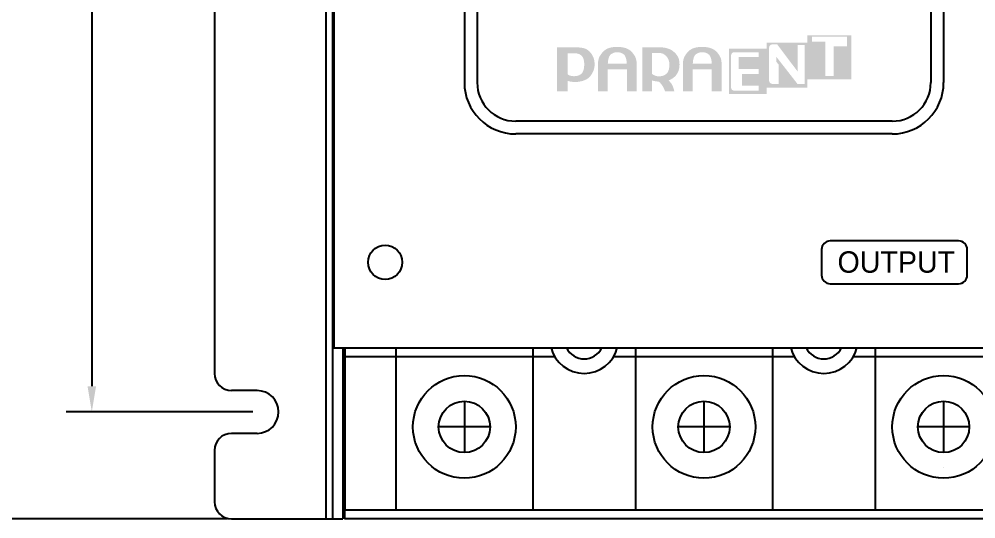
# Model space of a CAD drawing. Header units: millimetres. Extents: x 509 to 2635, y 363 to 1089.
# Drawn here: x 601.6 to 713.4, y 585.9 to 644.4 of the extents above; entities that cross this region are included whole.
import ezdxf

# ---------------------------------------------------------------- set-up
doc = ezdxf.new("R2010")
doc.units = ezdxf.units.MM
doc.dimstyles.new('ISO-25', dxfattribs={"dimtxt": 4.5, "dimasz": 3, "dimexe": 3, "dimexo": 0.5, "dimtad": 1, "dimtxsty": 'Standard', "dimcen": 2.5, "dimclrd": 6, "dimclre": 6, "dimclrt": 1, "dimadec": 0, "dimazin": 0, "dimtfac": 1, "dimtmove": 0, "dimatfit": 3, "dimfxl": 3, "dimarcsym": 0})

# ---------------------------------------------------------------- blocks, each defined once
blk = doc.blocks.new('*D2')
at = {"color": 6, "lineweight": -2, "transparency": 16777216}
for p, q in [((628.91, 798.44), (607.08, 798.44)), ((610.08, 795.44), (610.08, 601.44)), ((628.91, 598.44), (607.08, 598.44))]:
    blk.add_line(p, q, dxfattribs=at)
at = {"color": 6, "transparency": 16777216}
for points in [[(609.58, 795.44), (610.58, 795.44), (610.08, 798.44)], [(609.58, 601.44), (610.58, 601.44), (610.08, 598.44)]]:
    blk.add_solid(points, dxfattribs=at)
at = {"layer": 'Defpoints', "color": 0, "transparency": 16777216}
for p in [(629.41, 798.44), (610.08, 598.44), (629.41, 598.44)]:
    blk.add_point(p, dxfattribs=at)
at = {"color": 1, "transparency": 16777216, "insert": (607.21, 698.44), "char_height": 4.5, "attachment_point": 5, "rotation": 90}
blk.add_mtext('200', dxfattribs=at)
blk = doc.blocks.new('*D17')
at = {"color": 6, "lineweight": -2, "transparency": 16777216}
for p, q in [((625.91, 810.94), (592.05, 810.94)), ((595.05, 807.94), (595.05, 588.94)), ((625.91, 585.94), (592.05, 585.94))]:
    blk.add_line(p, q, dxfattribs=at)
at = {"color": 6, "transparency": 16777216}
for points in [[(594.55, 807.94), (595.55, 807.94), (595.05, 810.94)], [(594.55, 588.94), (595.55, 588.94), (595.05, 585.94)]]:
    blk.add_solid(points, dxfattribs=at)
at = {"layer": 'Defpoints', "color": 0, "transparency": 16777216}
for p in [(626.41, 810.94), (595.05, 585.94), (626.41, 585.94)]:
    blk.add_point(p, dxfattribs=at)
at = {"color": 1, "transparency": 16777216, "insert": (592.17, 698.44), "char_height": 4.5, "attachment_point": 5, "rotation": 90}
blk.add_mtext('225', dxfattribs=at)

msp = doc.modelspace()

# ---------------------------------------------------------------- hatches: boundary and pattern name
h = msp.add_hatch(color=256)
edge = h.paths.add_edge_path()
edge.add_spline(control_points=[(698.328, 641.184), (698.328, 641.184), (696.749, 641.184), (696.749, 641.184), (696.749, 641.184), (696.742, 637.699), (696.742, 637.699), (696.742, 637.699), (695.797, 637.699), (695.797, 637.699), (695.797, 637.699), (695.788, 641.713), (695.788, 641.713), (695.788, 641.713), (694.219, 641.722), (694.219, 641.722), (694.219, 641.722), (694.219, 642.294), (694.219, 642.294), (694.219, 642.294), (698.328, 642.294), (698.328, 642.294), (698.328, 642.294), (698.328, 641.184), (698.328, 641.184)], knot_values=[0, 0, 0, 0, 1, 1, 1, 2, 2, 2, 3, 3, 3, 4, 4, 4, 5, 5, 5, 6, 6, 6, 7, 7, 7, 8, 8, 8, 8], degree=3, periodic=0)
edge = h.paths.add_edge_path()
edge.add_spline(control_points=[(693.352, 636.797), (693.352, 636.797), (692.528, 636.789), (692.528, 636.789), (692.528, 636.789), (690.04, 639.983), (690.04, 639.983), (690.04, 639.983), (690.038, 639.397), (690.038, 639.397), (690.038, 639.397), (690.334, 639.034), (690.334, 639.034), (690.334, 639.034), (690.343, 636.797), (690.343, 636.797), (690.343, 636.797), (689.576, 636.797), (689.576, 636.797), (689.378, 636.797), (689.216, 636.959), (689.216, 637.158), (689.216, 637.158), (689.216, 641.053), (689.216, 641.053), (689.216, 641.251), (689.378, 641.413), (689.576, 641.413), (689.576, 641.413), (690.152, 641.413), (690.152, 641.413), (690.152, 641.413), (692.543, 638.24), (692.543, 638.24), (692.543, 638.24), (692.537, 641.34), (692.537, 641.34), (692.537, 641.34), (693.352, 641.34), (693.352, 641.34), (693.352, 641.34), (693.352, 636.797), (693.352, 636.797)], knot_values=[0, 0, 0, 0, 1, 1, 1, 2, 2, 2, 3, 3, 3, 4, 4, 4, 5, 5, 5, 6, 6, 6, 7, 7, 7, 8, 8, 8, 9, 9, 9, 10, 10, 10, 11, 11, 11, 12, 12, 12, 13, 13, 13, 14, 14, 14, 14], degree=3, periodic=0)
edge = h.paths.add_edge_path()
edge.add_spline(control_points=[(687.984, 639.929), (687.984, 639.929), (685.675, 639.929), (685.675, 639.929), (685.675, 639.89), (685.675, 638.565), (685.675, 638.526), (685.675, 638.526), (687.984, 638.526), (687.984, 638.526), (687.984, 638.526), (687.984, 637.962), (687.984, 637.962), (687.984, 637.962), (686.058, 637.962), (686.058, 637.962), (686.058, 637.921), (686.058, 636.571), (686.058, 636.571), (686.091, 636.571), (687.984, 636.571), (687.984, 636.571), (687.984, 636.571), (687.984, 636), (687.984, 636), (687.984, 636), (685.131, 636), (685.131, 636), (684.933, 636), (684.771, 636.162), (684.771, 636.36), (684.771, 636.36), (684.771, 640.133), (684.771, 640.133), (684.771, 640.331), (684.933, 640.493), (685.131, 640.493), (685.131, 640.493), (687.984, 640.493), (687.984, 640.493), (687.984, 640.493), (687.984, 639.929), (687.984, 639.929)], knot_values=[0, 0, 0, 0, 1, 1, 1, 2, 2, 2, 3, 3, 3, 4, 4, 4, 5, 5, 5, 6, 6, 6, 7, 7, 7, 8, 8, 8, 9, 9, 9, 10, 10, 10, 11, 11, 11, 12, 12, 12, 13, 13, 13, 14, 14, 14, 14], degree=3, periodic=0)
edge = h.paths.add_edge_path(flags=16)
edge.add_spline(control_points=[(693.683, 642.486), (693.683, 642.486), (693.683, 641.614), (693.683, 641.614), (693.683, 641.614), (688.913, 641.614), (688.913, 641.614), (688.913, 641.614), (688.913, 640.902), (688.913, 640.902), (688.913, 640.902), (684.537, 640.902), (684.537, 640.902), (684.537, 640.902), (684.537, 635.624), (684.537, 635.624), (684.537, 635.624), (688.913, 635.624), (688.913, 635.624), (688.913, 635.624), (688.913, 636.336), (688.913, 636.336), (688.913, 636.336), (693.683, 636.336), (693.683, 636.336), (693.683, 636.336), (693.683, 637.342), (693.683, 637.342), (693.683, 637.342), (698.817, 637.342), (698.817, 637.342), (698.817, 637.342), (698.817, 642.486), (698.817, 642.486), (698.817, 642.486), (693.683, 642.486), (693.683, 642.486)], knot_values=[0, 0, 0, 0, 1, 1, 1, 2, 2, 2, 3, 3, 3, 4, 4, 4, 5, 5, 5, 6, 6, 6, 7, 7, 7, 8, 8, 8, 9, 9, 9, 10, 10, 10, 11, 11, 11, 12, 12, 12, 12], degree=3, periodic=0)
h = msp.add_hatch(color=256)
edge = h.paths.add_edge_path()
edge.add_spline(control_points=[(667.353, 638.053), (667.16, 637.837), (666.875, 637.691), (666.434, 637.691), (666.331, 637.691), (666.182, 637.703), (665.994, 637.745), (665.806, 637.786), (665.706, 637.885), (665.659, 637.932), (665.659, 638.002), (665.659, 640.237), (665.659, 640.369), (665.782, 640.369), (666.485, 640.369), (666.485, 640.369), (666.889, 640.369), (667.156, 640.257), (667.35, 640.036), (667.553, 639.806), (667.615, 639.421), (667.615, 639.084), (667.615, 638.742), (667.551, 638.276), (667.353, 638.053)], knot_values=[0, 0, 0, 0, 1, 1, 1, 2, 2, 2, 3, 3, 3, 4, 4, 4, 5, 5, 5, 6, 6, 6, 7, 7, 7, 8, 8, 8, 8], degree=3, periodic=0)
edge = h.paths.add_edge_path(flags=16)
edge.add_spline(control_points=[(666.522, 641.064), (666.522, 641.064), (664.629, 641.064), (664.629, 641.064), (664.629, 641.064), (664.449, 641.064), (664.449, 641.064), (664.449, 641.064), (664.449, 635.908), (664.449, 635.908), (664.449, 635.908), (665.659, 635.908), (665.659, 635.908), (665.659, 635.908), (665.659, 636.984), (665.659, 637.154), (665.777, 637.114), (665.935, 637.031), (666.484, 637.015), (667.065, 636.997), (667.911, 637.188), (668.281, 637.64), (668.642, 638.082), (668.825, 638.565), (668.825, 639.077), (668.825, 639.68), (668.619, 640.191), (668.213, 640.597), (667.807, 641.003), (667.238, 641.064), (666.522, 641.064)], knot_values=[0, 0, 0, 0, 1, 1, 1, 2, 2, 2, 3, 3, 3, 4, 4, 4, 5, 5, 5, 6, 6, 6, 7, 7, 7, 8, 8, 8, 9, 9, 9, 10, 10, 10, 10], degree=3, periodic=0)
h = msp.add_hatch(color=256)
edge = h.paths.add_edge_path()
edge.add_spline(control_points=[(672.59, 639.143), (672.455, 639.143), (670.379, 639.143), (670.368, 639.143), (670.368, 639.143), (670.368, 639.164), (670.368, 639.164), (670.368, 639.449), (670.449, 639.944), (670.625, 640.145), (670.785, 640.328), (671.081, 640.493), (671.462, 640.493), (671.842, 640.493), (672.107, 640.372), (672.298, 640.181), (672.487, 639.992), (672.59, 639.449), (672.59, 639.164), (672.59, 639.164), (672.59, 639.15), (672.59, 639.143)], knot_values=[0, 0, 0, 0, 1, 1, 1, 2, 2, 2, 3, 3, 3, 4, 4, 4, 5, 5, 5, 6, 6, 6, 7, 7, 7, 7], degree=3, periodic=0)
edge = h.paths.add_edge_path(flags=16)
edge.add_spline(control_points=[(671.462, 641.116), (670.635, 641.116), (670.109, 640.904), (669.754, 640.485), (669.407, 640.076), (669.231, 639.728), (669.231, 639.236), (669.231, 639.236), (669.231, 635.908), (669.231, 635.908), (669.231, 635.908), (670.368, 635.908), (670.368, 635.908), (670.368, 635.908), (670.368, 637.468), (670.368, 638.484), (670.379, 638.484), (672.455, 638.484), (672.59, 638.484), (672.59, 638.348), (672.59, 635.908), (672.59, 635.908), (672.59, 635.908), (673.728, 635.908), (673.728, 635.908), (673.728, 635.908), (673.728, 639.236), (673.728, 639.236), (673.728, 639.727), (673.552, 640.076), (673.205, 640.486), (672.85, 640.904), (672.287, 641.116), (671.462, 641.116)], knot_values=[0, 0, 0, 0, 1, 1, 1, 2, 2, 2, 3, 3, 3, 4, 4, 4, 5, 5, 5, 6, 6, 6, 7, 7, 7, 8, 8, 8, 9, 9, 9, 10, 10, 10, 11, 11, 11, 11], degree=3, periodic=0)
h = msp.add_hatch(color=256)
edge = h.paths.add_edge_path()
edge.add_spline(control_points=[(677.257, 638.004), (677.02, 637.786), (676.733, 637.676), (676.333, 637.676), (676.222, 637.676), (676.08, 637.693), (675.946, 637.739), (675.822, 637.782), (675.577, 637.912), (675.543, 637.946), (675.543, 638.02), (675.543, 640.273), (675.543, 640.405), (675.666, 640.405), (676.441, 640.405), (676.441, 640.405), (676.799, 640.405), (677.01, 640.221), (677.235, 639.989), (677.461, 639.757), (677.571, 639.379), (677.571, 639.058), (677.571, 638.712), (677.493, 638.222), (677.257, 638.004)], knot_values=[0, 0, 0, 0, 1, 1, 1, 2, 2, 2, 3, 3, 3, 4, 4, 4, 5, 5, 5, 6, 6, 6, 7, 7, 7, 8, 8, 8, 8], degree=3, periodic=0)
edge = h.paths.add_edge_path(flags=16)
edge.add_spline(control_points=[(676.478, 641.064), (676.478, 641.064), (674.585, 641.064), (674.585, 641.064), (674.585, 641.064), (674.405, 641.064), (674.405, 641.064), (674.405, 641.064), (674.405, 635.908), (674.405, 635.908), (674.405, 635.908), (675.543, 635.908), (675.543, 635.908), (675.543, 635.908), (675.543, 637.029), (675.543, 637.196), (675.67, 637.156), (675.792, 637.124), (675.901, 637.105), (675.903, 637.105), (676.258, 637.058), (676.346, 637.046), (676.534, 636.917), (676.687, 636.659), (676.799, 636.489), (676.919, 636.307), (677.058, 635.908), (677.058, 635.908), (677.058, 635.908), (678.147, 635.908), (678.147, 635.908), (678.147, 635.908), (677.996, 636.512), (677.846, 636.75), (677.755, 636.895), (677.624, 637.038), (677.463, 637.183), (677.795, 637.327), (678.114, 637.529), (678.336, 637.793), (678.631, 638.145), (678.745, 638.568), (678.745, 639.049), (678.745, 639.701), (678.569, 640.086), (678.15, 640.478), (677.735, 640.867), (677.173, 641.064), (676.478, 641.064)], knot_values=[0, 0, 0, 0, 1, 1, 1, 2, 2, 2, 3, 3, 3, 4, 4, 4, 5, 5, 5, 6, 6, 6, 7, 7, 7, 8, 8, 8, 9, 9, 9, 10, 10, 10, 11, 11, 11, 12, 12, 12, 13, 13, 13, 14, 14, 14, 15, 15, 15, 16, 16, 16, 16], degree=3, periodic=0)
h = msp.add_hatch(color=256)
edge = h.paths.add_edge_path()
edge.add_spline(control_points=[(682.518, 639.143), (682.383, 639.143), (680.306, 639.143), (680.296, 639.143), (680.296, 639.143), (680.296, 639.164), (680.296, 639.164), (680.296, 639.449), (680.376, 639.944), (680.553, 640.145), (680.712, 640.328), (681.009, 640.493), (681.389, 640.493), (681.77, 640.493), (682.035, 640.372), (682.225, 640.181), (682.414, 639.992), (682.518, 639.449), (682.518, 639.164), (682.518, 639.164), (682.518, 639.15), (682.518, 639.143)], knot_values=[0, 0, 0, 0, 1, 1, 1, 2, 2, 2, 3, 3, 3, 4, 4, 4, 5, 5, 5, 6, 6, 6, 7, 7, 7, 7], degree=3, periodic=0)
edge = h.paths.add_edge_path(flags=16)
edge.add_spline(control_points=[(681.389, 641.116), (680.563, 641.116), (680.036, 640.904), (679.681, 640.485), (679.334, 640.076), (679.158, 639.728), (679.158, 639.236), (679.158, 639.236), (679.158, 635.908), (679.158, 635.908), (679.158, 635.908), (680.296, 635.908), (680.296, 635.908), (680.296, 635.908), (680.296, 637.468), (680.296, 638.484), (680.306, 638.484), (682.383, 638.484), (682.518, 638.484), (682.518, 638.348), (682.518, 635.908), (682.518, 635.908), (682.518, 635.908), (683.656, 635.908), (683.656, 635.908), (683.656, 635.908), (683.656, 639.236), (683.656, 639.236), (683.656, 639.727), (683.48, 640.076), (683.132, 640.486), (682.778, 640.904), (682.215, 641.116), (681.389, 641.116)], knot_values=[0, 0, 0, 0, 1, 1, 1, 2, 2, 2, 3, 3, 3, 4, 4, 4, 5, 5, 5, 6, 6, 6, 7, 7, 7, 8, 8, 8, 9, 9, 9, 10, 10, 10, 11, 11, 11, 11], degree=3, periodic=0)

# ---------------------------------------------------------------- linework, layer by layer
for p, q in [((637.405, 810.939), (637.405, 585.939)), ((638.205, 810.939), (638.205, 585.939)), ((624.405, 793.939), (624.405, 602.939)), ((638.355, 790.939), (638.355, 605.939)), ((653.606, 734.939), (653.606, 636.939)), ((655.106, 734.939), (655.106, 636.939)), ((708.105, 734.939), (708.105, 636.939)), ((709.605, 734.939), (709.605, 636.939)), ((711.355, 618.436), (696.352, 618.436)), ((695.352, 617.436), (695.352, 614.435)), ((712.355, 614.435), (712.355, 617.436)), ((696.352, 613.435), (711.355, 613.435)), ((638.355, 605.939), (724.855, 605.939)), ((639.405, 605.939), (639.405, 585.939)), ((639.405, 605.939), (639.405, 585.939)), ((639.605, 605.939), (639.605, 585.939)), ((639.655, 605.939), (639.655, 586.939)), ((645.605, 605.939), (645.605, 586.939)), ((661.605, 605.939), (661.605, 586.939)), ((673.605, 605.939), (673.605, 586.939)), ((689.605, 605.939), (689.605, 586.939)), ((701.605, 605.939), (701.605, 586.939)), ((639.655, 604.939), (664.141, 604.939)), ((671.069, 604.939), (692.141, 604.939)), ((699.069, 604.939), (723.555, 604.939)), ((629.405, 600.939), (626.405, 600.939)), ((653.605, 599.689), (653.605, 593.689)), ((681.605, 599.689), (681.605, 593.689)), ((709.605, 599.689), (709.605, 593.689)), ((629.405, 595.939), (626.405, 595.939)), ((656.605, 596.689), (650.605, 596.689)), ((684.605, 596.689), (678.605, 596.689)), ((712.605, 596.689), (706.605, 596.689)), ((624.405, 593.939), (624.405, 587.939)), ((709.605, 591.939), (709.605, 591.939)), ((723.555, 586.939), (639.655, 586.939)), ((626.405, 585.939), (639.405, 585.939)), ((638.205, 585.939), (639.405, 585.939)), ((723.605, 585.939), (639.605, 585.939))]:
    msp.add_line(p, q)
at = {"ltscale": 10}
for p, q in [((703.605, 632.439), (659.606, 632.439)), ((703.605, 630.939), (659.606, 630.939))]:
    msp.add_line(p, q, dxfattribs=at)
for centre, radius in [((644.355, 615.939), 2), ((653.605, 596.689), 6), ((681.605, 596.689), 6), ((709.605, 596.689), 6), ((653.605, 596.689), 3), ((681.605, 596.689), 3), ((709.605, 596.689), 3)]:
    msp.add_circle(centre, radius)
for centre, radius, start, end in [((659.606, 636.939), 6, 180, 270), ((659.606, 636.939), 4.5, 180, 270), ((703.605, 636.939), 6, 270, 0), ((703.605, 636.939), 4.5, 270, 0)]:
    msp.add_arc(centre, radius, start, end, dxfattribs=at)
for centre, radius, start, end in [((696.352, 617.436), 1, 90, 180), ((711.355, 617.436), 1, 0, 90), ((696.352, 614.435), 1, 180, 270), ((711.355, 614.435), 1, 270, 0), ((667.605, 606.939), 4, 194.47751, 345.52249), ((667.605, 606.939), 2.3, 205.77146, 334.22854), ((695.605, 606.939), 4, 194.47751, 345.52249), ((695.605, 606.939), 2.3, 205.77146, 334.22854), ((626.405, 602.939), 2, 180, 270), ((629.405, 598.439), 2.5, 270, 90), ((626.405, 593.939), 2, 90, 180), ((626.405, 587.939), 2, 180, 270)]:
    msp.add_arc(centre, radius, start, end)

# ---------------------------------------------------------------- texts
at = {"insert": (697.203, 617.219), "char_height": 2.5, "width": 13.3707, "attachment_point": 1}
msp.add_mtext('{\\f@\uffc8\uffdeﾸￕￅￂﾰﾡﾶ\ufff7ￃﾼ|b0|i0|c129|p18;OUTPUT}', dxfattribs=at)

# ---------------------------------------------------------------- dimensions: what is measured, and where the dimension line sits
for base, p1, p2, picture, middle in [((595.05, 585.939), (626.405, 810.939), (626.405, 585.939), '*D17', (592.175, 698.439)), ((610.082, 598.439), (629.405, 798.439), (629.405, 598.439), '*D2', (607.207, 698.439))]:
    dim = msp.add_linear_dim(base=base, p1=p1, p2=p2, angle=90, dimstyle='ISO-25')
    dim.commit()
    dim.dimension.update_dxf_attribs({"geometry": picture, "text_midpoint": middle})

doc.saveas('drawing.dxf')
